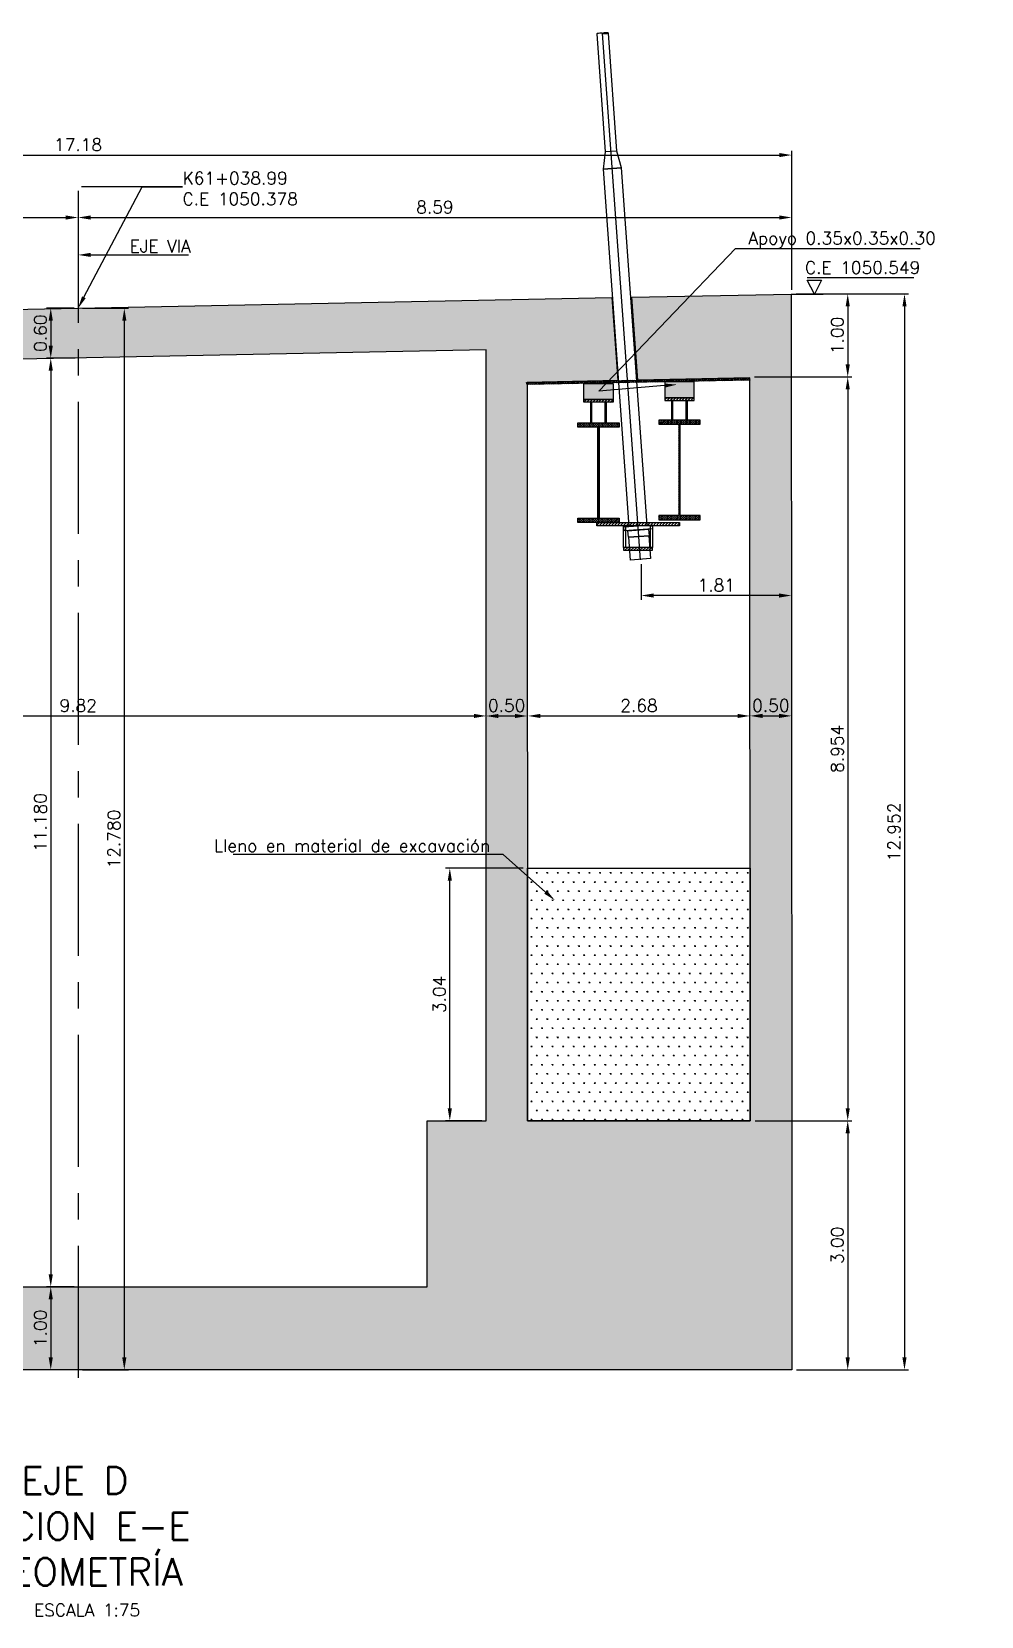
# Model space of a CAD drawing. Header units: metres. Extents: x 1080594 to 1081411, y 976871 to 977162.
# Drawn here: x 1081170.14 to 1081181.57, y 977059.22 to 977078.29 of the extents above; entities that cross this region are included whole.
import ezdxf
from ezdxf import colors
from ezdxf.entities.mleader import LeaderData, LeaderLine
from ezdxf.math import Vec2, Vec3

# ---------------------------------------------------------------- set-up
doc = ezdxf.new("R2010")
doc.units = ezdxf.units.M
doc.header["$LTSCALE"] = 25.4
doc.linetypes.add('CENTER', pattern=[2, 1.25, -0.25, 0.25, -0.25])
doc.linetypes.add('DASHDOT', pattern=[1, 0.5, -0.25, 0, -0.25])
for name, color, linetype, lineweight in [('ANCLAJE', 150, 'Continuous', 25), ('COTA', 1, 'Continuous', 30), ('COTACIM', 20, 'Continuous', 5), ('PLATINA', 54, 'Continuous', 30), ('SOLIDOREFCONT', 254, 'Continuous', 5)]:
    doc.layers.add(name, color=color, linetype=linetype, lineweight=lineweight)
for name, color, linetype in [('CONTRAPESO', 3, 'Continuous'), ('DIMCONTRAPESO', 1, 'Continuous'), ('EJE VIA', 10, 'CENTER'), ('EJECABLES', 203, 'DASHDOT'), ('NEOPRENO', 24, 'Continuous'), ('PERFIL MET', 37, 'Continuous'), ('REGL175', 7, 'Continuous'), ('SOLIDOS', 9, 'Continuous')]:
    doc.layers.add(name, color=color, linetype=linetype)
doc.styles.add('romans', font='romans.shx')
doc.dimstyles.new('Copy 75', dxfattribs={"dimtxt": 0.15, "dimasz": 0.15, "dimexe": 0.05, "dimexo": 0.05, "dimgap": 0.05, "dimtad": 1, "dimzin": 0, "dimdsep": 46, "dimtxsty": 'romans', "dimcen": 0.002, "dimclrd": 1, "dimclre": 1, "dimclrt": 3, "dimadec": 4, "dimazin": 0, "dimtfac": 1, "dimtofl": 0, "dimtmove": 1, "dimatfit": 3, "dimfxl": 1, "dimtolj": 1, "dimtzin": 0, "dimarcsym": 1})

# ---------------------------------------------------------------- blocks, each defined once
blk = doc.blocks.new('T')
at = {"layer": 'ANCLAJE'}
for p, q in [((1080682.652636061, 977129.3612785203), (1080682.652636061, 977127.9371516358)), ((1080682.792627363, 977127.9371516358), (1080682.792627363, 977129.3612785203))]:
    blk.add_line(p, q, dxfattribs=at)
for points in [[(1080682.612636062, 977127.7317864553), (1080682.832636062, 977127.7317864553), (1080682.792636062, 977127.9371398049), (1080682.652636061, 977127.9371516358)], [(1080682.612636063, 977123.4187468407), (1080682.832636063, 977123.4187468406), (1080682.832636062, 977127.7317864553), (1080682.612636062, 977127.7317864553)], [(1080682.552113015, 977123.4187468406), (1080682.892113019, 977123.4187534283), (1080682.892113019, 977123.3687534283), (1080682.552113015, 977123.3687468406)], [(1080682.597113017, 977123.3687468405), (1080682.847113013, 977123.3687468406), (1080682.847113013, 977123.2887440774), (1080682.597113017, 977123.2887440774)], [(1080682.602472921, 977123.2887440776), (1080682.842472921, 977123.2887440776), (1080682.842472921, 977123.0137440774), (1080682.602472921, 977123.0137440774)]]:
    blk.add_lwpolyline(points, close=True, dxfattribs=at)
at = {"layer": 'ANCLAJE', "extrusion": (0, 0, -1)}
blk.add_ellipse((1080682.687629506, 977129.3612785203), major_axis=(-0.03499130089767277, 0), ratio=0.2498279888206978, start_param=1.331707858069039e-08, end_param=3.141592640272715, dxfattribs=at)
at = {"layer": 'ANCLAJE'}
blk.add_ellipse((1080682.757642618, 977129.3612785203), major_axis=(0.03499130089767277, 0), ratio=0.2498279888206978, dxfattribs=at)
at = {"layer": 'EJECABLES'}
blk.add_line((1080682.722472921, 977123.0096768405), (1080682.722472921, 977129.3612785205), dxfattribs=at)
blk = doc.blocks.new('*D348')
at = {"layer": 'COTA', "color": 1, "lineweight": -2, "transparency": 16777216}
for p, q in [((1081165.934486249, 977070.0545410026), (1081175.45947407, 977070.0545410026)), ((1081175.60947407, 977070.0045540066), (1081175.60947407, 977070.0045410026))]:
    blk.add_line(p, q, dxfattribs=at)
at = {"layer": 'COTA', "color": 1, "transparency": 16777216}
for points in [[(1081165.934486249, 977070.0795410026), (1081165.934486249, 977070.0295410026), (1081165.78448625, 977070.0545410026)], [(1081175.45947407, 977070.0795410026), (1081175.45947407, 977070.0295410026), (1081175.60947407, 977070.0545410026)]]:
    blk.add_solid(points, dxfattribs=at)
at = {"layer": 'Defpoints', "color": 0, "transparency": 16777216}
for p in [(1081165.78448625, 977070.0545410028), (1081175.60947407, 977070.0545540067), (1081175.60947407, 977070.0545410026)]:
    blk.add_point(p, dxfattribs=at)
at = {"layer": 'COTA', "color": 3, "transparency": 16777216, "insert": (1081170.69698016, 977070.1795410026), "char_height": 0.15, "attachment_point": 5, "style": 'romans'}
blk.add_mtext('\\A1;9.82', dxfattribs=at)
blk = doc.blocks.new('*D349')
at = {"layer": 'COTA', "color": 1, "lineweight": -2, "transparency": 16777216}
for p, q in [((1081175.754091887, 977070.0539327572), (1081175.954083876, 977070.0539327572)), ((1081176.104083876, 977069.8341196387), (1081176.104083876, 977070.1039327573))]:
    blk.add_line(p, q, dxfattribs=at)
at = {"layer": 'COTA', "color": 1, "transparency": 16777216}
for points in [[(1081175.754091887, 977070.0789327573), (1081175.754091887, 977070.0289327572), (1081175.604091887, 977070.0539327572)], [(1081175.954083876, 977070.0789327573), (1081175.954083876, 977070.0289327572), (1081176.104083876, 977070.0539327572)]]:
    blk.add_solid(points, dxfattribs=at)
at = {"layer": 'Defpoints', "color": 0, "transparency": 16777216}
for p in [(1081175.604091887, 977070.0539327575), (1081176.104083876, 977070.0539327572), (1081176.104083876, 977069.7841196386)]:
    blk.add_point(p, dxfattribs=at)
at = {"layer": 'COTA', "color": 3, "transparency": 16777216, "insert": (1081175.854087882, 977070.1789327572), "char_height": 0.15, "attachment_point": 5, "style": 'romans'}
blk.add_mtext('\\A1;0.50', dxfattribs=at)
blk = doc.blocks.new('*D350')
at = {"layer": 'COTA', "color": 1, "lineweight": -2, "transparency": 16777216}
for p, q in [((1081176.259468155, 977070.054550757), (1081178.634486248, 977070.054550757)), ((1081178.784486248, 977070.0045540029), (1081178.784486248, 977070.004550757))]:
    blk.add_line(p, q, dxfattribs=at)
at = {"layer": 'COTA', "color": 1, "transparency": 16777216}
for points in [[(1081176.259468155, 977070.0795507571), (1081176.259468155, 977070.029550757), (1081176.109468155, 977070.054550757)], [(1081178.634486248, 977070.0795507571), (1081178.634486248, 977070.029550757), (1081178.784486248, 977070.054550757)]]:
    blk.add_solid(points, dxfattribs=at)
at = {"layer": 'Defpoints', "color": 0, "transparency": 16777216}
for p in [(1081176.109468155, 977070.0545507605), (1081178.784486248, 977070.0545540029), (1081178.784486248, 977070.054550757)]:
    blk.add_point(p, dxfattribs=at)
at = {"layer": 'COTA', "color": 3, "transparency": 16777216, "insert": (1081177.446977201, 977070.179550757), "char_height": 0.15, "attachment_point": 5, "style": 'romans'}
blk.add_mtext('\\A1;2.68', dxfattribs=at)
blk = doc.blocks.new('*D351')
at = {"layer": 'COTA', "color": 1, "lineweight": -2, "transparency": 16777216}
for p, q in [((1081178.784486248, 977070.104554003), (1081178.784486248, 977070.1053967011)), ((1081178.934486248, 977070.0553967011), (1081179.134485947, 977070.0553967011))]:
    blk.add_line(p, q, dxfattribs=at)
at = {"layer": 'COTA', "color": 1, "transparency": 16777216}
for points in [[(1081178.934486248, 977070.0803967011), (1081178.934486248, 977070.0303967011), (1081178.784486248, 977070.0553967011)], [(1081179.134485947, 977070.0803967011), (1081179.134485947, 977070.0303967011), (1081179.284485947, 977070.0553967011)]]:
    blk.add_solid(points, dxfattribs=at)
at = {"layer": 'Defpoints', "color": 0, "transparency": 16777216}
for p in [(1081178.784486248, 977070.0545540029), (1081179.284485947, 977070.0553967011), (1081179.284485947, 977070.0553967011)]:
    blk.add_point(p, dxfattribs=at)
at = {"layer": 'COTA', "color": 3, "transparency": 16777216, "insert": (1081179.034486098, 977070.1803967011), "char_height": 0.15, "attachment_point": 5, "style": 'romans'}
blk.add_mtext('\\A1;0.50', dxfattribs=at)
blk = doc.blocks.new('*D353')
at = {"layer": 'Defpoints', "color": 0, "transparency": 16777216}
for p in [(1081170.69698016, 977074.9621397718), (1081170.366351048, 977074.3622597358), (1081170.708977761, 977074.3622597358)]:
    blk.add_point(p, dxfattribs=at)
at = {"layer": 'DIMCONTRAPESO', "color": 1, "lineweight": -2, "transparency": 16777216}
for p, q in [((1081170.64698016, 977074.9621397718), (1081170.316351048, 977074.9621397718)), ((1081170.366351048, 977074.8121397718), (1081170.366351048, 977074.5122597358)), ((1081170.658977761, 977074.3622597358), (1081170.316351048, 977074.3622597358))]:
    blk.add_line(p, q, dxfattribs=at)
at = {"layer": 'DIMCONTRAPESO', "color": 1, "transparency": 16777216}
for points in [[(1081170.341351049, 977074.8121397718), (1081170.391351048, 977074.8121397718), (1081170.366351048, 977074.9621397718)], [(1081170.341351049, 977074.5122597358), (1081170.391351048, 977074.5122597358), (1081170.366351048, 977074.3622597358)]]:
    blk.add_solid(points, dxfattribs=at)
at = {"layer": 'DIMCONTRAPESO', "color": 3, "transparency": 16777216, "insert": (1081170.241351048, 977074.6621997539), "char_height": 0.15, "attachment_point": 5, "rotation": 90, "style": 'romans'}
blk.add_mtext('\\A1;0.60', dxfattribs=at)
blk = doc.blocks.new('*D354')
at = {"layer": 'COTA', "color": 1, "lineweight": -2, "transparency": 16777216}
for p, q in [((1081170.658977761, 977074.3622597358), (1081170.316351048, 977074.3622597358)), ((1081170.366351048, 977074.2122597358), (1081170.366351048, 977063.332339772)), ((1081170.64698016, 977063.182339772), (1081170.316351048, 977063.182339772))]:
    blk.add_line(p, q, dxfattribs=at)
at = {"layer": 'COTA', "color": 1, "transparency": 16777216}
for points in [[(1081170.341351049, 977074.2122597358), (1081170.391351048, 977074.2122597358), (1081170.366351048, 977074.3622597358)], [(1081170.341351049, 977063.332339772), (1081170.391351048, 977063.332339772), (1081170.366351048, 977063.182339772)]]:
    blk.add_solid(points, dxfattribs=at)
at = {"layer": 'Defpoints', "color": 0, "transparency": 16777216}
for p in [(1081170.708977761, 977074.3622597358), (1081170.366351048, 977063.182339772), (1081170.69698016, 977063.182339772)]:
    blk.add_point(p, dxfattribs=at)
at = {"layer": 'COTA', "color": 3, "transparency": 16777216, "insert": (1081170.241351048, 977068.7722997541), "char_height": 0.15, "attachment_point": 5, "rotation": 90, "style": 'romans'}
blk.add_mtext('\\A1;11.180', dxfattribs=at)
blk = doc.blocks.new('*D355')
at = {"layer": 'Defpoints', "color": 0, "transparency": 16777216}
for p in [(1081170.69698016, 977063.182339772), (1081170.366351048, 977062.1823397718), (1081170.69698016, 977062.1823397718)]:
    blk.add_point(p, dxfattribs=at)
at = {"layer": 'DIMCONTRAPESO', "color": 1, "lineweight": -2, "transparency": 16777216}
for p, q in [((1081170.64698016, 977063.182339772), (1081170.316351048, 977063.182339772)), ((1081170.366351048, 977063.032339772), (1081170.366351048, 977062.3323397718)), ((1081170.64698016, 977062.1823397718), (1081170.316351048, 977062.1823397718))]:
    blk.add_line(p, q, dxfattribs=at)
at = {"layer": 'DIMCONTRAPESO', "color": 1, "transparency": 16777216}
for points in [[(1081170.341351049, 977063.032339772), (1081170.391351048, 977063.032339772), (1081170.366351048, 977063.182339772)], [(1081170.341351049, 977062.3323397718), (1081170.391351048, 977062.3323397718), (1081170.366351048, 977062.1823397718)]]:
    blk.add_solid(points, dxfattribs=at)
at = {"layer": 'DIMCONTRAPESO', "color": 3, "transparency": 16777216, "insert": (1081170.241351048, 977062.682339772), "char_height": 0.15, "attachment_point": 5, "rotation": 90, "style": 'romans'}
blk.add_mtext('\\A1;1.00', dxfattribs=at)
blk = doc.blocks.new('*D361')
at = {"layer": 'Defpoints', "color": 0, "transparency": 16777216}
for p in [(1081177.47280948, 977071.933037294), (1081179.282429375, 977071.7750465893), (1081177.47280948, 977071.5040626391)]:
    blk.add_point(p, dxfattribs=at)
at = {"layer": 'DIMCONTRAPESO', "color": 1, "lineweight": -2, "transparency": 16777216}
for p, q in [((1081177.47280948, 977071.8830372939), (1081177.47280948, 977071.454062639)), ((1081179.282429375, 977071.7250465893), (1081179.282429375, 977071.454062639)), ((1081179.132429375, 977071.5040626391), (1081177.62280948, 977071.5040626391))]:
    blk.add_line(p, q, dxfattribs=at)
at = {"layer": 'DIMCONTRAPESO', "color": 1, "transparency": 16777216}
for points in [[(1081177.62280948, 977071.5290626391), (1081177.62280948, 977071.4790626391), (1081177.47280948, 977071.5040626391)], [(1081179.132429375, 977071.5290626391), (1081179.132429375, 977071.4790626391), (1081179.282429375, 977071.5040626391)]]:
    blk.add_solid(points, dxfattribs=at)
at = {"layer": 'DIMCONTRAPESO', "color": 3, "transparency": 16777216, "insert": (1081178.377619428, 977071.6290626391), "char_height": 0.15, "attachment_point": 5, "style": 'romans'}
blk.add_mtext('\\A1;1.81', dxfattribs=at)
blk = doc.blocks.new('*D363')
at = {"layer": 'COTA', "color": 1, "lineweight": -2, "transparency": 16777216}
for p, q in [((1081176.054952668, 977068.2225333608), (1081175.119917866, 977068.2225333608)), ((1081175.169917866, 977065.332339772), (1081175.169917866, 977068.0725333608)), ((1081175.556927585, 977065.182339772), (1081175.119917866, 977065.182339772))]:
    blk.add_line(p, q, dxfattribs=at)
at = {"layer": 'COTA', "color": 1, "transparency": 16777216}
for points in [[(1081175.144917866, 977068.0725333608), (1081175.194917866, 977068.0725333608), (1081175.169917866, 977068.2225333608)], [(1081175.144917866, 977065.332339772), (1081175.194917866, 977065.332339772), (1081175.169917866, 977065.182339772)]]:
    blk.add_solid(points, dxfattribs=at)
at = {"layer": 'Defpoints', "color": 0, "transparency": 16777216}
for p in [(1081175.169917866, 977068.2225333608), (1081176.104952668, 977068.2225333608), (1081175.606927585, 977065.182339772)]:
    blk.add_point(p, dxfattribs=at)
at = {"layer": 'COTA', "color": 3, "transparency": 16777216, "insert": (1081175.044917866, 977066.7024365665), "char_height": 0.15, "attachment_point": 5, "rotation": 90, "style": 'romans'}
blk.add_mtext('\\A1;3.04', dxfattribs=at)
blk = doc.blocks.new('*D364')
at = {"layer": 'COTA', "color": 1, "lineweight": -2, "transparency": 16777216}
for p, q in [((1081170.74698016, 977074.9621397718), (1081171.301898129, 977074.9621397718)), ((1081171.251898129, 977074.8121397718), (1081171.251898129, 977062.332339772)), ((1081170.74698016, 977062.182339772), (1081171.301898129, 977062.182339772))]:
    blk.add_line(p, q, dxfattribs=at)
at = {"layer": 'COTA', "color": 1, "transparency": 16777216}
for points in [[(1081171.226898129, 977074.8121397718), (1081171.276898129, 977074.8121397718), (1081171.251898129, 977074.9621397718)], [(1081171.226898129, 977062.332339772), (1081171.276898129, 977062.332339772), (1081171.251898129, 977062.182339772)]]:
    blk.add_solid(points, dxfattribs=at)
at = {"layer": 'Defpoints', "color": 0, "transparency": 16777216}
for p in [(1081170.69698016, 977074.9621397718), (1081170.69698016, 977062.182339772), (1081171.251898129, 977062.182339772)]:
    blk.add_point(p, dxfattribs=at)
at = {"layer": 'COTA', "color": 3, "transparency": 16777216, "insert": (1081171.126898129, 977068.5722397721), "char_height": 0.15, "attachment_point": 5, "rotation": 90, "style": 'romans'}
blk.add_mtext('\\A1;12.780', dxfattribs=at)
blk = doc.blocks.new('*D356')
at = {"layer": 'COTA', "color": 1, "lineweight": -2, "transparency": 16777216}
for p, q in [((1081162.105526778, 977074.8403107043), (1081162.105526778, 977076.8566500158)), ((1081179.285617544, 977075.1837725195), (1081179.285617544, 977076.8566500158)), ((1081162.255526778, 977076.8066500158), (1081179.135617544, 977076.8066500158))]:
    blk.add_line(p, q, dxfattribs=at)
at = {"layer": 'COTA', "color": 1, "transparency": 16777216}
for points in [[(1081162.255526778, 977076.8316500158), (1081162.255526778, 977076.7816500157), (1081162.105526778, 977076.8066500158)], [(1081179.135617544, 977076.8316500158), (1081179.135617544, 977076.7816500157), (1081179.285617544, 977076.8066500158)]]:
    blk.add_solid(points, dxfattribs=at)
at = {"layer": 'Defpoints', "color": 0, "transparency": 16777216}
for p in [(1081179.285617544, 977076.8066500158), (1081179.285617544, 977075.1337725194), (1081162.105526778, 977074.7903107043)]:
    blk.add_point(p, dxfattribs=at)
at = {"layer": 'COTA', "color": 3, "transparency": 16777216, "insert": (1081170.695572161, 977076.9316500158), "char_height": 0.15, "attachment_point": 5, "style": 'romans'}
blk.add_mtext('\\A1;17.18', dxfattribs=at)
blk = doc.blocks.new('*D357')
at = {"layer": 'Defpoints', "color": 0, "transparency": 16777216}
for p in [(1081170.695526778, 977076.0546145149), (1081170.695526778, 977076.0546145149), (1081162.105526778, 977074.7903107043)]:
    blk.add_point(p, dxfattribs=at)
at = {"layer": 'DIMCONTRAPESO', "color": 1, "lineweight": -2, "transparency": 16777216}
for p, q in [((1081162.105526778, 977074.8403107043), (1081162.105526778, 977076.104614515)), ((1081162.255526778, 977076.0546145149), (1081170.545526778, 977076.0546145149))]:
    blk.add_line(p, q, dxfattribs=at)
at = {"layer": 'DIMCONTRAPESO', "color": 1, "transparency": 16777216}
for points in [[(1081162.255526778, 977076.079614515), (1081162.255526778, 977076.0296145149), (1081162.105526778, 977076.0546145149)], [(1081170.545526778, 977076.079614515), (1081170.545526778, 977076.0296145149), (1081170.695526778, 977076.0546145149)]]:
    blk.add_solid(points, dxfattribs=at)
at = {"layer": 'DIMCONTRAPESO', "color": 3, "transparency": 16777216, "insert": (1081166.400526778, 977076.1796145149), "char_height": 0.15, "attachment_point": 5, "style": 'romans'}
blk.add_mtext('\\A1;8.59', dxfattribs=at)
blk = doc.blocks.new('*D358')
at = {"layer": 'Defpoints', "color": 0, "transparency": 16777216}
for p in [(1081170.695526778, 977076.0546145149), (1081179.285617544, 977076.0546145149), (1081179.285617544, 977075.1337725194)]:
    blk.add_point(p, dxfattribs=at)
at = {"layer": 'DIMCONTRAPESO', "color": 1, "lineweight": -2, "transparency": 16777216}
for p, q in [((1081179.285617544, 977075.1837725195), (1081179.285617544, 977076.104614515)), ((1081170.845526777, 977076.0546145149), (1081179.135617544, 977076.0546145149))]:
    blk.add_line(p, q, dxfattribs=at)
at = {"layer": 'DIMCONTRAPESO', "color": 1, "transparency": 16777216}
for points in [[(1081170.845526777, 977076.079614515), (1081170.845526777, 977076.0296145149), (1081170.695526778, 977076.0546145149)], [(1081179.135617544, 977076.079614515), (1081179.135617544, 977076.0296145149), (1081179.285617544, 977076.0546145149)]]:
    blk.add_solid(points, dxfattribs=at)
at = {"layer": 'DIMCONTRAPESO', "color": 3, "transparency": 16777216, "insert": (1081174.990572161, 977076.1796145149), "char_height": 0.15, "attachment_point": 5, "style": 'romans'}
blk.add_mtext('\\A1;8.59', dxfattribs=at)
blk = doc.blocks.new('*D1432')
at = {"layer": 'COTA', "color": 1, "lineweight": -2, "transparency": 16777216}
for p, q in [((1081179.339046845, 977075.1340710423), (1081180.692957758, 977075.1340710423)), ((1081180.642957758, 977074.9840710423), (1081180.642957758, 977062.332339772)), ((1081179.345937944, 977062.182339772), (1081180.692957758, 977062.182339772))]:
    blk.add_line(p, q, dxfattribs=at)
at = {"layer": 'COTA', "color": 1, "transparency": 16777216}
for points in [[(1081180.617957758, 977074.9840710423), (1081180.667957758, 977074.9840710423), (1081180.642957758, 977075.1340710423)], [(1081180.617957758, 977062.332339772), (1081180.667957758, 977062.332339772), (1081180.642957758, 977062.182339772)]]:
    blk.add_solid(points, dxfattribs=at)
at = {"layer": 'Defpoints', "color": 0, "transparency": 16777216}
for p in [(1081179.289046845, 977075.1340710423), (1081179.295937944, 977062.182339772), (1081180.642957758, 977062.182339772)]:
    blk.add_point(p, dxfattribs=at)
at = {"layer": 'COTA', "color": 3, "transparency": 16777216, "insert": (1081180.517957758, 977068.6582054073), "char_height": 0.15, "attachment_point": 5, "rotation": 90, "style": 'romans'}
blk.add_mtext('\\A1;12.952', dxfattribs=at)
blk = doc.blocks.new('*D1433')
at = {"layer": 'COTA', "color": 1, "lineweight": -2, "transparency": 16777216}
for p, q in [((1081179.345937944, 977075.1340710423), (1081180.009661296, 977075.1340710423)), ((1081179.959661296, 977074.9840710423), (1081179.959661296, 977074.2856075027)), ((1081178.839325164, 977074.1356075027), (1081180.009661296, 977074.1356075027))]:
    blk.add_line(p, q, dxfattribs=at)
at = {"layer": 'COTA', "color": 1, "transparency": 16777216}
for points in [[(1081179.934661296, 977074.9840710423), (1081179.984661296, 977074.9840710423), (1081179.959661296, 977075.1340710423)], [(1081179.934661296, 977074.2856075027), (1081179.984661296, 977074.2856075027), (1081179.959661296, 977074.1356075027)]]:
    blk.add_solid(points, dxfattribs=at)
at = {"layer": 'Defpoints', "color": 0, "transparency": 16777216}
for p in [(1081179.295937944, 977075.1340710423), (1081178.789325163, 977074.1356075027), (1081179.959661296, 977074.1356075027)]:
    blk.add_point(p, dxfattribs=at)
at = {"layer": 'COTA', "color": 3, "transparency": 16777216, "insert": (1081179.834661295, 977074.6348392726), "char_height": 0.15, "attachment_point": 5, "rotation": 90, "style": 'romans'}
blk.add_mtext('\\A1;1.00', dxfattribs=at)
blk = doc.blocks.new('*D1434')
at = {"layer": 'COTA', "color": 1, "lineweight": -2, "transparency": 16777216}
for p, q in [((1081178.839325164, 977074.1356075027), (1081180.009661296, 977074.1356075027)), ((1081179.959661296, 977073.9856075026), (1081179.959661296, 977065.332070683)), ((1081178.845885369, 977065.182070683), (1081180.009661296, 977065.182070683))]:
    blk.add_line(p, q, dxfattribs=at)
at = {"layer": 'COTA', "color": 1, "transparency": 16777216}
for points in [[(1081179.934661296, 977073.9856075026), (1081179.984661296, 977073.9856075026), (1081179.959661296, 977074.1356075027)], [(1081179.934661296, 977065.332070683), (1081179.984661296, 977065.332070683), (1081179.959661296, 977065.182070683)]]:
    blk.add_solid(points, dxfattribs=at)
at = {"layer": 'Defpoints', "color": 0, "transparency": 16777216}
for p in [(1081178.789325163, 977074.1356075027), (1081178.795885368, 977065.182070683), (1081179.959661296, 977065.182070683)]:
    blk.add_point(p, dxfattribs=at)
at = {"layer": 'COTA', "color": 3, "transparency": 16777216, "insert": (1081179.834661295, 977069.6588390929), "char_height": 0.15, "attachment_point": 5, "rotation": 90, "style": 'romans'}
blk.add_mtext('\\A1;8.954', dxfattribs=at)
blk = doc.blocks.new('*D1435')
at = {"layer": 'COTA', "color": 1, "lineweight": -2, "transparency": 16777216}
for p, q in [((1081178.845885369, 977065.182070683), (1081180.009661296, 977065.182070683)), ((1081179.959661296, 977065.032070683), (1081179.959661296, 977062.332339772)), ((1081179.342481471, 977062.182339772), (1081180.009661296, 977062.182339772))]:
    blk.add_line(p, q, dxfattribs=at)
at = {"layer": 'COTA', "color": 1, "transparency": 16777216}
for points in [[(1081179.934661296, 977065.032070683), (1081179.984661296, 977065.032070683), (1081179.959661296, 977065.182070683)], [(1081179.934661296, 977062.332339772), (1081179.984661296, 977062.332339772), (1081179.959661296, 977062.182339772)]]:
    blk.add_solid(points, dxfattribs=at)
at = {"layer": 'Defpoints', "color": 0, "transparency": 16777216}
for p in [(1081178.795885368, 977065.182070683), (1081179.292481471, 977062.182339772), (1081179.959661296, 977062.182339772)]:
    blk.add_point(p, dxfattribs=at)
at = {"layer": 'COTA', "color": 3, "transparency": 16777216, "insert": (1081179.834661295, 977063.6822052276), "char_height": 0.15, "attachment_point": 5, "rotation": 90, "style": 'romans'}
blk.add_mtext('\\A1;3.00', dxfattribs=at)

msp = doc.modelspace()

# ---------------------------------------------------------------- hatches: boundary and pattern name
at = {"layer": 'NEOPRENO', "transparency": 33554495}
h = msp.add_hatch(color=256, dxfattribs=at)
h.dxf.hatch_style = 1
h.paths.add_polyline_path([(1081176.784468126, 977074.0582895541), (1081177.134468126, 977074.0582895541), (1081177.134468126, 977073.8633023364), (1081176.784468126, 977073.8633023364)])
h = msp.add_hatch(color=256, dxfattribs=at)
h.dxf.hatch_style = 1
h.paths.add_polyline_path([(1081178.109520538, 977074.0777906023), (1081177.759520538, 977074.0777906023), (1081177.759520538, 977073.8828033848), (1081178.109520538, 977073.8828033848)])
at = {"layer": 'PERFIL MET'}
h = msp.add_hatch(dxfattribs=at)
h.set_pattern_fill('ANSI31', color=256, scale=0.005)
h.set_pattern_definition([(45, (498.4098999467678, -51.5167070258176), (-0.01122532015133644, 0.01122532015133644), [])])
h.paths.add_polyline_path([(1081176.093446807, 977074.0700279166), (1081178.77242779, 977074.1236075362), (1081178.780367223, 977074.098207536), (1081176.10138624, 977074.0446279164)])
h = msp.add_hatch(dxfattribs=at)
h.set_pattern_fill('ANSI31', color=256, scale=0.005)
h.set_pattern_definition([(45, (495.101113400422, -52.22275418613572), (-0.01122532015133644, 0.01122532015133644), [])])
h.paths.add_polyline_path([(1081177.92499554, 977073.5662844309), (1081177.92499554, 977072.4678844309), (1081177.68452054, 977072.4678844309), (1081177.68452054, 977072.4170844309), (1081178.18452054, 977072.4170844309), (1081178.18452054, 977072.4678844309), (1081177.94404554, 977072.4678844309), (1081177.94404554, 977073.5662844309), (1081178.18452054, 977073.5662844309), (1081178.18452054, 977073.6170844309), (1081177.68452054, 977073.6170844309), (1081177.68452054, 977073.5662844309)])
h = msp.add_hatch(dxfattribs=at)
h.set_pattern_fill('ANSI31', color=256, scale=0.005)
h.set_pattern_definition([(45, (495.1010731630959, -52.25675242347643), (-0.01122532015133644, 0.01122532015133644), [])])
h.paths.add_polyline_path([(1081176.968993125, 977073.5322861936), (1081176.968993125, 977072.4338861936), (1081177.209468125, 977072.4338861936), (1081177.209468125, 977072.3830861936), (1081176.709468125, 977072.3830861936), (1081176.709468125, 977072.4338861936), (1081176.949943125, 977072.4338861936), (1081176.949943125, 977073.5322861936), (1081176.709468125, 977073.5322861936), (1081176.709468125, 977073.5830861935), (1081177.209468125, 977073.5830861935), (1081177.209468125, 977073.5322861936)])
at = {"layer": 'PLATINA'}
h = msp.add_hatch(dxfattribs=at)
h.set_pattern_fill('ANSI31', color=256, scale=0.008)
h.set_pattern_definition([(45, (498.5818811401259, -51.52701300662011), (-0.0179605122421383, 0.01796051224213831), [])])
h.paths.add_polyline_path([(1081176.784468125, 977073.8633023363), (1081177.134468125, 977073.8633023363), (1081177.134468126, 977073.8315523365), (1081176.784468126, 977073.8315523365)])
h = msp.add_hatch(dxfattribs=at)
h.set_pattern_fill('ANSI31', color=256, scale=0.008)
h.set_pattern_definition([(45, (498.5819213781506, -51.50473997299559), (-0.0179605122421383, 0.01796051224213831), [])])
h.paths.add_polyline_path([(1081178.10952054, 977073.8828033847), (1081177.75952054, 977073.8828033847), (1081177.759520539, 977073.8512744559), (1081178.109520539, 977073.8512744559)])
h = msp.add_hatch(dxfattribs=at)
h.set_pattern_fill('ANSI31', color=256, scale=0.008)
h.set_pattern_definition([(45, (498.4094570754096, -51.54127136291936), (-0.0179605122421383, 0.01796051224213831), [])])
h.paths.add_polyline_path([(1081176.939129208, 977072.3830861936), (1081177.933087654, 977072.3830861936), (1081177.933087654, 977072.3449861936), (1081176.939129208, 977072.3449861936)])
h = msp.add_hatch(dxfattribs=at)
h.set_pattern_fill('ANSI31', color=256, scale=0.008)
h.set_pattern_definition([(45, (498.4017793573439, -51.57986617670394), (-0.0179605122421383, 0.01796051224213831), [])])
h.paths.add_polyline_path([(1081177.261056565, 977072.0482396667), (1081177.611056565, 977072.0482396667), (1081177.611056565, 977072.082276941), (1081177.261056565, 977072.082276941)])
at = {"layer": 'SOLIDOREFCONT', "true_color": 0x5b5b5b, "transparency": 33554546}
h = msp.add_hatch(dxfattribs=at)
h.set_pattern_fill('AR-CONC', color=251, scale=0.005)
h.set_pattern_definition([(49.99999999999999, (307.6941268451046, -0.5779999999795109), (0.91092334498002, -0.07969542769451543), [0.09525, -1.04775]), (355, (307.6941268451046, -0.5779999999795109), (-0.1762171071248467, 0.9552842261951757), [0.0762, -0.83820292085]), (100.4514447, (307.7700368801046, -0.584641267479511), (0.7347062354517664, 0.8755887595609755), [0.08095004399999998, -0.8904512229999998]), (46.18420000000002, (307.6941268451046, -0.3239999999795109), (1.35539520446065, -0.2102116396636357), [0.1428749999999999, -1.571624999999999]), (96.63555760999994, (307.8070763451046, -0.3415174999795109), (1.187020670257515, 1.237130622988608), [0.1214251157, -1.3356780408]), (351.1841511700001, (307.6941268451046, -0.3239999999795109), (1.187020670324885, 1.237130622927663), [0.11429983535, -1.2572986596]), (21, (307.8211268451046, -0.3874999999795109), (0.7580719563456624, -0.5113259909354381), [0.09525, -1.04775]), (326.0000000000001, (307.8211268451046, -0.3874999999795109), (0.3090101417382354, 0.9209398306115963), [0.0762, -0.8382]), (71.45144499999999, (307.8842995081046, -0.4301104994795109), (1.067082096393581, 0.4096138444295262), [0.08095004400000001, -0.8904496879999999]), (37.50000000000001, (307.6941268451046, -0.5779999999795109), (0.01544301625295908, 0.4227751943657655), [0, -0.82804, 0, -0.8509000000000001, 0, -0.8413750000000001]), (7.499999999999999, (307.6941268451046, -0.5779999999795109), (0.3340983125515287, 0.5009028740905975), [0, -0.48514, 0, -0.80899, 0, -0.320675]), (327.5, (307.4109168451046, -0.5779999999795109), (0.677952975834357, -0.02864371996336722), [0, -0.3175, 0, -0.9906, 0, -1.31445]), (317.5, (307.2839168451046, -0.5779999999795109), (0.7406459069300902, 0.1271324551666652), [0, -0.41275, 0, -0.65786, 0, -0.93345])])
h.paths.add_polyline_path([(1081179.28698016, 977065.182339772), (1081179.285617544, 977075.1357725194), (1081177.361136021, 977075.097422889), (1081177.432937299, 977074.0988177264), (1081178.785874016, 977074.1255776689), (1081178.786927585, 977065.182339772), (1081176.10698016, 977065.1823397721), (1081176.106893033, 977074.0719980493), (1081177.192674641, 977074.0938536815), (1081177.120861962, 977075.0926174078), (1081164.263322341, 977074.8354666155), (1081164.191329013, 977073.8341904308), (1081165.291271857, 977073.8556856258), (1081165.286927585, 977065.182339772), (1081162.60698016, 977065.1823397721), (1081162.606906074, 977068.2225333612), (1081162.612290874, 977073.8021060061), (1081163.95033673, 977073.8290069232), (1081164.022382429, 977074.8310114791), (1081162.112486796, 977074.7923099046), (1081162.10698016, 977065.182339772), (1081162.10698016, 977062.182339772), (1081179.28698016, 977062.182339772)])
h.paths.add_polyline_path([(1081165.786245654, 977065.182339772), (1081165.791017783, 977074.2657605363), (1081175.612372317, 977074.462187627), (1081175.606896633, 977065.182339772), (1081174.895619004, 977065.182339772), (1081174.895619004, 977063.182339772), (1081166.498341316, 977063.182339772), (1081166.498341316, 977065.182339772)], flags=16)
at = {"layer": 'SOLIDOS'}
h = msp.add_hatch(dxfattribs=at)
h.set_pattern_fill('SWAMP', color=252, scale=0.005)
h.set_pattern_definition([(0, (0, 0), (0.0635, 0.109985226181), [0.015875, -0.111125]), (90, (0.0079375, 0), (-0.06349999999999999, 0.109985226181), [0.0079375, -0.212032952362]), (90, (0.009921875, 0), (-0.06349999999999999, 0.109985226181), [0.006350000000000001, -0.213620452362]), (90, (0.005953125, 0), (-0.06349999999999999, 0.109985226181), [0.006350000000000001, -0.213620452362]), (59.99999999999999, (0.01190625, 0), (-0.06349999991372332, 0.1099852262308119), [0.00508, -0.12192]), (120, (0.00396875, 0), (-0.1269999999137233, 4.981188794772607e-11), [0.005079999999999999, -0.12192])])
h.paths.add_polyline_path([(1081178.784486248, 977068.2225333615), (1081176.104952668, 977068.2225333608), (1081176.106980147, 977065.1823588914), (1081178.786927584, 977065.1823416871)])

# ---------------------------------------------------------------- linework, layer by layer
at = {"layer": 'CONTRAPESO'}
for points in [[(1081178.786927585, 977065.182339772), (1081178.78036738, 977074.1236075362), (1081177.4329487, 977074.0966591627), (1081177.361136021, 977075.095422889), (1081179.280110908, 977075.1338023867), (1081179.28698016, 977065.182339772), (1081179.28698016, 977065.182339772), (1081179.28698016, 977062.182339772), (1081162.10698016, 977062.182339772), (1081162.10698016, 977065.182339772), (1081162.10698016, 977065.182339772), (1081162.10698016, 977074.7903397719), (1081164.022356244, 977074.8286472935), (1081163.95033673, 977073.8270069233), (1081162.606784238, 977073.8001358734), (1081162.60698016, 977065.1823397721), (1081165.286927585, 977065.182339772), (1081165.286927585, 977065.182339772), (1081165.285765221, 977073.8537154931), (1081164.191302828, 977073.8318262452)], [(1081164.191302828, 977073.8318262452), (1081164.263322341, 977074.8334666155), (1081177.120861962, 977075.0906174078), (1081177.192674641, 977074.0918536815), (1081176.101386397, 977074.0700279166), (1081176.10698016, 977065.1823397721), (1081178.786927585, 977065.182339772), (1081178.786927585, 977065.182339772)], [(1081174.895619004, 977063.182339772), (1081174.895619004, 977065.182339772), (1081175.606896633, 977065.182339772), (1081175.606865681, 977074.4602174943), (1081165.785511147, 977074.2637904036), (1081165.786245654, 977065.182339772), (1081166.498341316, 977065.182339772), (1081166.498341316, 977063.182339772), (1081174.895619004, 977063.182339772)]]:
    msp.add_lwpolyline(points, dxfattribs=at)
msp.add_lwpolyline([(1081176.104952668, 977068.2225333608), (1081178.784486248, 977068.2225344093), (1081178.786927584, 977065.1823416871), (1081176.106980147, 977065.1823588914)], close=True, dxfattribs=at)
at = {"layer": 'COTA', "color": 2}
for points in [[(1081179.473283414, 977075.332501217), (1081180.754245223, 977075.332501217)], [(1081179.280583473, 977075.133811838), (1081179.663505143, 977075.133811838)]]:
    msp.add_lwpolyline(points, dxfattribs=at)
msp.add_lwpolyline([(1081179.473283414, 977075.3012241995), (1081179.645382486, 977075.3012241995), (1081179.559332949, 977075.1338126377), (1081179.559332949, 977075.1338126377)], close=True, dxfattribs=at)
at = {"layer": 'EJE VIA', "ltscale": 0.05}
msp.add_lwpolyline([(1081170.69698016, 977076.3738481322), (1081170.69698016, 977061.7921366285)], dxfattribs=at)
at = {"layer": 'NEOPRENO'}
for points in [[(1081176.784468126, 977074.0582895541), (1081177.134468126, 977074.0582895541), (1081177.134468126, 977073.8633023364), (1081176.784468126, 977073.8633023364)], [(1081178.109520538, 977074.0777906023), (1081177.759520538, 977074.0777906023), (1081177.759520538, 977073.8828033848), (1081178.109520538, 977073.8828033848)]]:
    msp.add_lwpolyline(points, close=True, dxfattribs=at)
at = {"layer": 'PERFIL MET'}
for points in [[(1081176.093446807, 977074.0700279166), (1081178.77242779, 977074.1236075362), (1081178.780367223, 977074.098207536), (1081176.10138624, 977074.0446279164)], [(1081177.92499554, 977073.5662844309), (1081177.92499554, 977072.4678844309), (1081177.68452054, 977072.4678844309), (1081177.68452054, 977072.4170844309), (1081178.18452054, 977072.4170844309), (1081178.18452054, 977072.4678844309), (1081177.94404554, 977072.4678844309), (1081177.94404554, 977073.5662844309), (1081178.18452054, 977073.5662844309), (1081178.18452054, 977073.6170844309), (1081177.68452054, 977073.6170844309), (1081177.68452054, 977073.5662844309)], [(1081176.968993125, 977073.5322861936), (1081176.968993125, 977072.4338861936), (1081177.209468125, 977072.4338861936), (1081177.209468125, 977072.3830861936), (1081176.709468125, 977072.3830861936), (1081176.709468125, 977072.4338861936), (1081176.949943125, 977072.4338861936), (1081176.949943125, 977073.5322861936), (1081176.709468125, 977073.5322861936), (1081176.709468125, 977073.5830861935), (1081177.209468125, 977073.5830861935), (1081177.209468125, 977073.5322861936)]]:
    msp.add_lwpolyline(points, close=True, dxfattribs=at)
at = {"layer": 'PLATINA'}
for points in [[(1081176.784468125, 977073.8633023363), (1081177.134468125, 977073.8633023363), (1081177.134468126, 977073.8315523365), (1081176.784468126, 977073.8315523365)], [(1081178.10952054, 977073.8828033847), (1081177.75952054, 977073.8828033847), (1081177.759520539, 977073.8512744559), (1081178.109520539, 977073.8512744559)], [(1081176.939129208, 977072.3830861936), (1081177.933087654, 977072.3830861936), (1081177.933087654, 977072.3449861936), (1081176.939129208, 977072.3449861936)], [(1081177.261056565, 977072.0482396667), (1081177.611056565, 977072.0482396667), (1081177.611056565, 977072.082276941), (1081177.261056565, 977072.082276941)]]:
    msp.add_lwpolyline(points, close=True, dxfattribs=at)
at = {"layer": 'PLATINA', "color": 252, "transparency": 33554531}
for points in [[(1081176.881493126, 977073.8315523365), (1081176.862443126, 977073.8315523365), (1081176.862443126, 977073.5830861974), (1081176.881493126, 977073.5830861974)], [(1081177.056493126, 977073.8315523326), (1081177.037443126, 977073.8315523326), (1081177.037443126, 977073.5830861935), (1081177.056493126, 977073.5830861935)], [(1081177.856545539, 977073.8512744559), (1081177.837495539, 977073.8512744559), (1081177.837495539, 977073.6172038475), (1081177.856545539, 977073.6172038475)], [(1081178.031545539, 977073.851274452), (1081178.012495539, 977073.851274452), (1081178.012495539, 977073.6172038437), (1081178.031545539, 977073.6172038437)], [(1081177.261056565, 977072.3449861933), (1081177.286456565, 977072.3449861933), (1081177.286456565, 977072.082276941), (1081177.261056565, 977072.082276941)], [(1081177.585656565, 977072.3449861933), (1081177.611056565, 977072.3449861933), (1081177.611056565, 977072.082276941), (1081177.585656341, 977072.082276941)]]:
    msp.add_lwpolyline(points, close=True, dxfattribs=at)

# ---------------------------------------------------------------- block references
at = {"layer": 'DIMCONTRAPESO', "color": 2, "rotation": 4.11257905168629}
msp.add_blockref('T', (73353.20416758255, -75037.74615419944), dxfattribs=at)

# ---------------------------------------------------------------- texts
at = {"layer": 'COTA', "color": 3, "insert": (1081179.44455449, 977075.5266903534), "char_height": 0.15, "attachment_point": 1, "style": 'romans'}
msp.add_mtext('C.E 1050.549', dxfattribs=at)
at = {"layer": 'REGL175', "insert": (1081162.796600198, 977061.0163927487), "char_height": 0.33, "width": 14.49150362575892, "attachment_point": 1, "style": 'romans'}
msp.add_mtext('\\pi7.2152;{\\C0;EJE D\\P\\pi6.2409;SECCION E-E \\P\\pi6.7822;GEOMETRÍA\\P\\pi7.3672;\\H0.45455x;\\C3;ESCALA 1:75}', dxfattribs=at)

# ---------------------------------------------------------------- dimensions: what is measured, and where the dimension line sits
at = {"layer": 'COTA', "color": 4}
dim = msp.add_linear_dim(base=(1081179.285617544, 977076.8066500158), p1=(1081162.105526778, 977074.7903107043), p2=(1081179.285617544, 977075.1337725194), dimstyle='Copy 75', dxfattribs=at)
dim.commit()
dim.dimension.update_dxf_attribs({"geometry": '*D356', "text_midpoint": (1081170.695572161, 977076.9316500158)})
at = {"layer": 'COTA', "color": 2}
for base, p1, p2, picture, middle in [((1081179.959661296, 977074.1356075027), (1081179.295937944, 977075.1340710423), (1081178.789325163, 977074.1356075027), '*D1433', (1081179.834661295, 977074.6348392726)), ((1081175.169917866, 977068.2225333608), (1081175.606927585, 977065.182339772), (1081176.104952668, 977068.2225333608), '*D363', (1081175.044917866, 977066.7024365665)), ((1081179.959661296, 977062.182339772), (1081178.795885368, 977065.182070683), (1081179.292481471, 977062.182339772), '*D1435', (1081179.834661295, 977063.6822052276))]:
    dim = msp.add_linear_dim(base=base, p1=p1, p2=p2, angle=90, dimstyle='Copy 75', dxfattribs=at)
    dim.commit()
    dim.dimension.update_dxf_attribs({"geometry": picture, "text_midpoint": middle})
for base, p1, p2, picture, middle in [((1081180.642957758, 977062.182339772), (1081179.289046845, 977075.1340710423), (1081179.295937944, 977062.182339772), '*D1432', (1081180.517957758, 977068.6582054073)), ((1081171.251898129, 977062.182339772), (1081170.69698016, 977074.9621397718), (1081170.69698016, 977062.182339772), '*D364', (1081171.126898129, 977068.5722397721)), ((1081170.366351048, 977063.182339772), (1081170.708977761, 977074.3622597358), (1081170.69698016, 977063.182339772), '*D354', (1081170.241351048, 977068.7722997541)), ((1081179.959661296, 977065.182070683), (1081178.789325163, 977074.1356075027), (1081178.795885368, 977065.182070683), '*D1434', (1081179.834661295, 977069.6588390929))]:
    dim = msp.add_linear_dim(base=base, p1=p1, p2=p2, angle=90, dimstyle='Copy 75', override={"dimdec": 3}, dxfattribs=at)
    dim.commit()
    dim.dimension.update_dxf_attribs({"geometry": picture, "text_midpoint": middle})
at = {"layer": 'COTA'}
for base, p1, p2, picture, middle in [((1081175.60947407, 977070.0545410026), (1081165.78448625, 977070.0545410028), (1081175.60947407, 977070.0545540067), '*D348', (1081170.69698016, 977070.1795410026)), ((1081178.784486248, 977070.054550757), (1081176.109468155, 977070.0545507605), (1081178.784486248, 977070.0545540029), '*D350', (1081177.446977201, 977070.179550757))]:
    dim = msp.add_linear_dim(base=base, p1=p1, p2=p2, dimstyle='Copy 75', dxfattribs=at)
    dim.commit()
    dim.dimension.update_dxf_attribs({"geometry": picture, "text_midpoint": middle})
for base, p1, p2, picture, middle in [((1081176.104083876, 977070.0539327572), (1081175.604091887, 977070.0539327575), (1081176.104083876, 977069.7841196386), '*D349', (1081175.854087882, 977070.0539327572)), ((1081179.284485947, 977070.0553967011), (1081178.784486248, 977070.0545540029), (1081179.284485947, 977070.0553967011), '*D351', (1081179.034486098, 977070.0553967011))]:
    dim = msp.add_linear_dim(base=base, p1=p1, p2=p2, dimstyle='Copy 75', dxfattribs=at)
    dim.commit()
    dim.dimension.update_dxf_attribs({"geometry": picture, "text_midpoint": middle, "dimtype": 160})
at = {"layer": 'DIMCONTRAPESO', "color": 2}
for base, p1, p2, picture, middle in [((1081170.695526778, 977076.0546145149), (1081162.105526778, 977074.7903107043), (1081170.695526778, 977076.0546145149), '*D357', (1081166.400526778, 977076.1796145149)), ((1081179.285617544, 977076.0546145149), (1081170.695526778, 977076.0546145149), (1081179.285617544, 977075.1337725194), '*D358', (1081174.990572161, 977076.1796145149)), ((1081177.47280948, 977071.5040626391), (1081179.282429375, 977071.7750465893), (1081177.47280948, 977071.933037294), '*D361', (1081178.377619428, 977071.6290626391))]:
    dim = msp.add_linear_dim(base=base, p1=p1, p2=p2, dimstyle='Copy 75', dxfattribs=at)
    dim.commit()
    dim.dimension.update_dxf_attribs({"geometry": picture, "text_midpoint": middle})
for base, p1, p2, picture, middle in [((1081170.366351048, 977074.3622597358), (1081170.69698016, 977074.9621397718), (1081170.708977761, 977074.3622597358), '*D353', (1081170.241351048, 977074.6621997539)), ((1081170.366351048, 977062.1823397718), (1081170.69698016, 977063.182339772), (1081170.69698016, 977062.1823397718), '*D355', (1081170.241351048, 977062.682339772))]:
    dim = msp.add_linear_dim(base=base, p1=p1, p2=p2, angle=90, dimstyle='Copy 75', dxfattribs=at)
    dim.commit()
    dim.dimension.update_dxf_attribs({"geometry": picture, "text_midpoint": middle})

# ---------------------------------------------------------------- leaders
at = {"layer": 'COTA'}
ml = msp.add_multileader_mtext('Standard', dxfattribs=at)
ml.set_content('K61+038.99\\PC.E 1050.378', color=3, style='romans')
ml.set_leader_properties(color=256)
ml.build(insert=Vec2(0, 0))
ml.multileader.update_dxf_attribs({"text_left_attachment_type": 6, "text_right_attachment_type": 6, "dogleg_length": 0.4881237929222352, "arrow_head_size": 0.15})
ctx = ml.context
ctx.base_point, ctx.char_height, ctx.arrow_head_size, ctx.landing_gap_size, ctx.plane_origin = Vec3(1081171.952949616, 977076.4231791422), 0.15, 0.15, 0, Vec3(1081170.709252466, 977075.2081264833)
ctx.left_attachment, ctx.right_attachment = 6, 6
notes = []
notes.append((ctx, [(0, (1, 1, 0), (1081171.464825823, 977076.4231791422), (1, 0), 0.4881237929222352, [(0, [(1081170.695546769, 977074.9621111039)], 0, [])])]))
ctx.mtext.insert, ctx.mtext.width, ctx.mtext.flow_direction = Vec3(1081171.952949616, 977076.6031791422), 2.963315716478974, 5
at = {"layer": 'COTACIM'}
ml = msp.add_multileader_mtext('Standard', dxfattribs=at)
ml.set_content('EJE VIA', color=3, style='romans')
ml.set_leader_properties(color=256)
ml.build(insert=Vec2(0, 0))
ml.multileader.update_dxf_attribs({"text_left_attachment_type": 6, "text_right_attachment_type": 6, "dogleg_length": 0.1560199508385566, "arrow_head_size": 0.15})
ctx = ml.context
ctx.base_point, ctx.char_height, ctx.arrow_head_size, ctx.landing_gap_size, ctx.plane_origin = Vec3(1081171.317194252, 977075.6046716454), 0.15, 0.15, 0, Vec3(1081170.365890473, 977075.448553759)
ctx.left_attachment, ctx.right_attachment = 6, 6
notes.append((ctx, [(0, (1, 1, 0), (1081171.161174301, 977075.6046716454), (1, 0), 0.1560199508385566, [(0, [(1081170.69698016, 977075.6044441882)], 0, [])])]))
ctx.mtext.insert, ctx.mtext.width, ctx.mtext.flow_direction = Vec3(1081171.317194252, 977075.7846716455), 3.591094247298315, 5
ml = msp.add_multileader_mtext('Standard', dxfattribs=at)
ml.set_content('Apoyo 0.35x0.35x0.30', color=3, style='romans')
ml.set_leader_properties(color=256)
ml.build(insert=Vec2(0, 0))
ml.multileader.update_dxf_attribs({"text_left_attachment_type": 6, "text_right_attachment_type": 6, "dogleg_length": 0.1560199508385566, "arrow_head_size": 0.15})
ctx = ml.context
ctx.base_point, ctx.char_height, ctx.arrow_head_size, ctx.landing_gap_size, ctx.plane_origin = Vec3(1081178.763828842, 977075.6815204648), 0.15, 0.15, 0, Vec3(1081178.075405268, 977074.4522787855)
ctx.left_attachment, ctx.right_attachment = 6, 6
notes.append((ctx, [(0, (1, 1, 0), (1081178.607808891, 977075.6815204648), (1, 0), 0.1560199508385566, [(1, [(1081177.903293684, 977074.0435121388), (1081176.96569817, 977073.9656195162)], 0, [])])]))
ctx.mtext.insert, ctx.mtext.width, ctx.mtext.flow_direction = Vec3(1081178.763828842, 977075.8815204648), 2.803924242267385, 5
ml = msp.add_multileader_mtext('Standard', dxfattribs=at)
ml.set_content('Lleno en material de excavación', color=3, style='romans')
ml.set_leader_properties(color=256)
ml.build(insert=Vec2(0, 0))
ml.multileader.update_dxf_attribs({"text_left_attachment_type": 6, "text_right_attachment_type": 6, "dogleg_length": 0.1560199508385566, "arrow_head_size": 0.15})
ctx = ml.context
ctx.base_point, ctx.char_height, ctx.arrow_head_size, ctx.landing_gap_size, ctx.plane_origin = Vec3(1081171.876859776, 977068.3879476769), 0.15, 0.15, 0, Vec3(1081176.108253336, 977066.5076092805)
ctx.left_attachment, ctx.right_attachment, ctx.text_align_type = 6, 6, 2
notes.append((ctx, [(1, (1, 1, 0), (1081175.811451156, 977068.3879476769), (-1, 0), 0.1560199508385566, [(0, [(1081176.434935753, 977067.8345881567)], 0, [])])]))
ctx.mtext.insert, ctx.mtext.width, ctx.mtext.alignment, ctx.mtext.flow_direction = Vec3(1081175.655431205, 977068.567947677), 4.216741702286527, 3, 5
for ctx, leaders in notes:
    for number, flags, end, landing, length, lines in leaders:
        leader = LeaderData()
        leader.index, (leader.has_last_leader_line, leader.has_dogleg_vector, leader.attachment_direction) = number, flags
        leader.last_leader_point, leader.dogleg_vector, leader.dogleg_length = Vec3(end), Vec3(landing), length
        for number, points, colour, breaks in lines:
            line = LeaderLine()
            line.index, line.vertices, line.color, line.breaks = number, Vec3.list(points), colors.encode_raw_color(colour), breaks
            leader.lines.append(line)
        ctx.leaders.append(leader)

doc.saveas('drawing.dxf')
